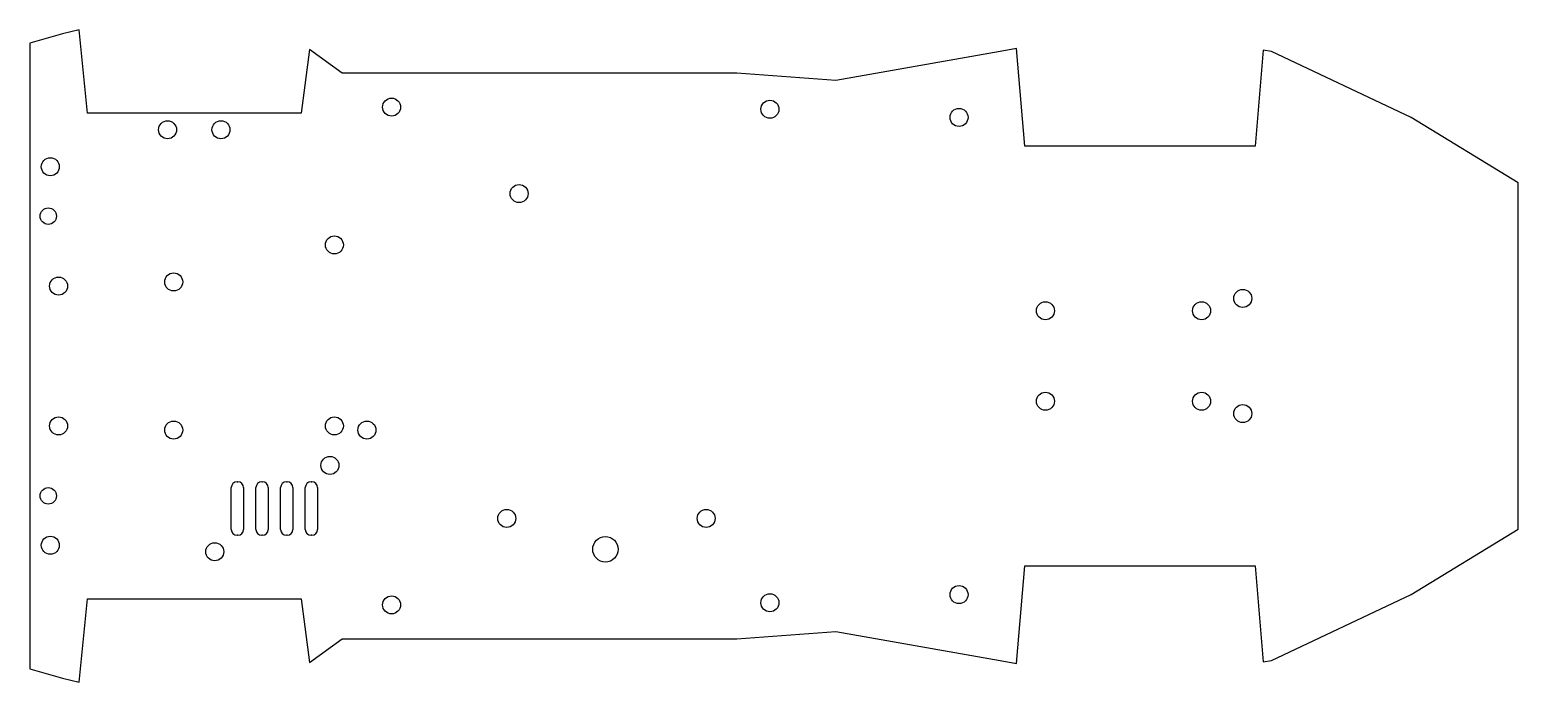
# Model space of a CAD drawing. Header units: millimetres. Extents: x -40 to 322, y -79 to 79.
import ezdxf

# ---------------------------------------------------------------- set-up
doc = ezdxf.new("R2010")
doc.units = ezdxf.units.MM

msp = doc.modelspace()

# ---------------------------------------------------------------- linework, layer by layer
for p, q in [((-32, 78.3, 5), (-40, 76.06, 5)), ((-40, 76.06, 5), (-40, -76.06, 5)), ((-28, 79.31, 5), (-32, 78.3, 5)), ((-26, 59, 5), (-28, 79.31, 5)), ((28, 74.5, 5), (26, 59, 5)), ((36, 68.8, 5), (28, 74.5, 5)), ((196, 74, 5), (156, 67, 5)), ((200, 74.73, 5), (196, 74, 5)), ((202, 51, 5), (200, 74.73, 5)), ((260, 74.39, 5), (258, 51, 5)), ((262, 74, 5), (260, 74.39, 5)), ((296, 58, 5), (262, 74, 5)), ((132, 68.8, 5), (36, 68.8, 5)), ((156, 67, 5), (132, 68.8, 5)), ((26, 59, 5), (-26, 59, 5)), ((322, 42.1, 5), (296, 58, 5)), ((258, 51, 5), (202, 51, 5)), ((322, -42.1, 5), (322, 42.1, 5)), ((9, -42.2, 5), (9, -32, 5)), ((10.4, -30.6, 5), (10.6, -30.6, 5)), ((12, -32, 5), (12, -42.2, 5)), ((15, -42.2, 5), (15, -32, 5)), ((16.4, -30.6, 5), (16.6, -30.6, 5)), ((18, -32, 5), (18, -42.2, 5)), ((21, -42.2, 5), (21, -32, 5)), ((22.4, -30.6, 5), (22.6, -30.6, 5)), ((24, -32, 5), (24, -42.2, 5)), ((27, -42.2, 5), (27, -32, 5)), ((28.4, -30.6, 5), (28.6, -30.6, 5)), ((30, -32, 5), (30, -42.2, 5)), ((296, -58, 5), (322, -42.1, 5)), ((10.6, -43.6, 5), (10.4, -43.6, 5)), ((16.6, -43.6, 5), (16.4, -43.6, 5)), ((22.6, -43.6, 5), (22.4, -43.6, 5)), ((28.6, -43.6, 5), (28.4, -43.6, 5)), ((200, -74.73, 5), (202, -51, 5)), ((202, -51, 5), (258, -51, 5)), ((258, -51, 5), (260, -74.39, 5)), ((-28, -79.31, 5), (-26, -59, 5)), ((-26, -59, 5), (26, -59, 5)), ((26, -59, 5), (28, -74.5, 5)), ((262, -74, 5), (296, -58, 5)), ((132, -68.8, 5), (156, -67, 5)), ((156, -67, 5), (196, -74, 5)), ((28, -74.5, 5), (36, -68.8, 5)), ((36, -68.8, 5), (132, -68.8, 5)), ((196, -74, 5), (200, -74.73, 5)), ((260, -74.39, 5), (262, -74, 5)), ((-40, -76.06, 5), (-32, -78.3, 5)), ((-32, -78.3, 5), (-28, -79.31, 5))]:
    msp.add_line(p, q)
for centre, radius in [((48, 60.5, 5), 2.19), ((140, 60, 5), 2.19), ((186, 58, 5), 2.19), ((-6.5, 55, 5), 2.19), ((6.5, 55, 5), 2.19), ((-35, 46, 5), 2.19), ((79, 39.5, 5), 2.19), ((-35.5, 34, 5), 2), ((34.08, 27, 5), 2.19), ((-33, 17, 5), 2.19), ((-5, 18, 5), 2.19), ((255, 14, 5), 2.19), ((207, 11, 5), 2.19), ((245, 11, 5), 2.19), ((207, -11, 5), 2.19), ((245, -11, 5), 2.19), ((255, -14, 5), 2.19), ((-33, -17, 5), 2.19), ((-5, -18, 5), 2.19), ((34.08, -17, 5), 2.19), ((42, -18, 5), 2.19), ((33, -26.6, 5), 2.19), ((-35.5, -34, 5), 2), ((76, -39.5, 5), 2.19), ((124.5, -39.5, 5), 2.19), ((-35, -46, 5), 2.19), ((5, -47.6, 5), 2.19), ((100, -47, 5), 3.1), ((140, -60, 5), 2.19), ((186, -58, 5), 2.19), ((48, -60.5, 5), 2.19)]:
    msp.add_circle(centre, radius)
for centre, start, end in [((10.4, -32, 5), 90, 180), ((10.6, -32, 5), 0, 90), ((16.4, -32, 5), 90, 180), ((16.6, -32, 5), 0, 90), ((22.4, -32, 5), 90, 180), ((22.6, -32, 5), 0, 90), ((28.4, -32, 5), 90, 180), ((28.6, -32, 5), 0, 90), ((10.4, -42.2, 5), -180, -90), ((10.6, -42.2, 5), 270, 360), ((16.4, -42.2, 5), -180, -90), ((16.6, -42.2, 5), 270, 360), ((22.4, -42.2, 5), -180, -90), ((22.6, -42.2, 5), 270, 360), ((28.4, -42.2, 5), -180, -90), ((28.6, -42.2, 5), 270, 360)]:
    msp.add_arc(centre, 1.4, start, end)

doc.saveas('drawing.dxf')
